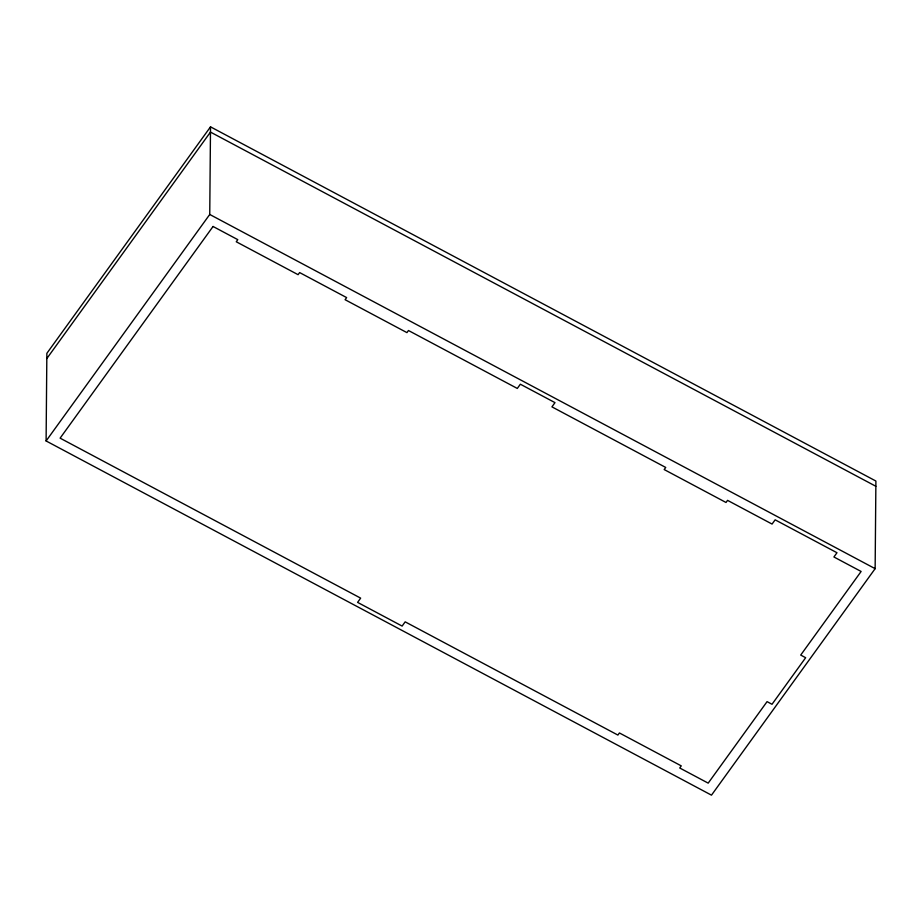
<?xml version="1.0" encoding="UTF-8"?>
<svg xmlns="http://www.w3.org/2000/svg" width="922" height="922" viewBox="0 0 922 922"><rect width="100%" height="100%" fill="white"/><g stroke="black" fill="none" stroke-linecap="round" stroke-linejoin="round"><path stroke-width="1.38" d="M46.1 440.958L46.861 353.333L210.516 126.844L875.9 481.042L875.139 568.667L711.484 795.156L46.1 440.958L209.743 214.469L210.516 126.844M46.815 358.577L210.47 132.088L875.854 486.286M209.743 214.469L875.139 568.667M213.051 226.478L60.114 438.157L360.652 598.136L357.586 602.377L402.119 626.073L405.173 621.843L617.901 735.076L619.423 732.955L681.266 765.882L679.733 767.991L708.188 783.135L767.069 701.642L772.014 704.281L805.655 657.709L800.711 655.069L861.125 571.467L833.914 556.98L836.98 552.739L775.137 519.824L772.071 524.065L727.55 500.358L726.017 502.478L664.186 469.563L665.719 467.442L551.932 406.867L554.986 402.637L520.354 384.209L517.3 388.439L408.458 330.502L406.936 332.623L345.093 299.708L346.626 297.587L299.627 272.566L298.094 274.687L236.263 241.771L237.784 239.651L213.051 226.478"/></g></svg>
